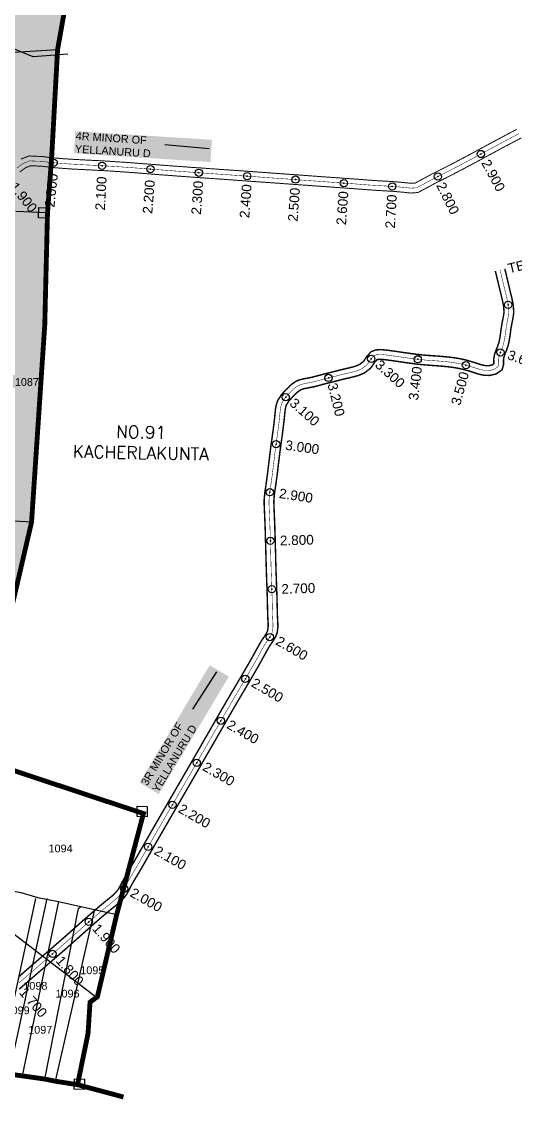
# Model space of a CAD drawing. Header units: inches. Extents: x 182366 to 215308, y 1619047 to 1632624.
# Drawn here: x 189335 to 190353, y 1623923 to 1626145 of the extents above; entities that cross this region are included whole.
import ezdxf
from ezdxf.enums import TextEntityAlignment as Align

# ---------------------------------------------------------------- set-up
doc = ezdxf.new("R2010")
doc.units = ezdxf.units.IN
doc.header["$MEASUREMENT"] = 0
doc.header["$PDMODE"] = 32
doc.header["$PDSIZE"] = 15
doc.linetypes.add('HIDDEN2', pattern=[0.1875, 0.125, -0.0625])
for name, color, linetype in [('CANAL1', 7, 'Continuous'), ('CSMark', 72, 'Continuous'), ('PAPER SIZE', 5, 'Continuous'), ('PLOT NO', 7, 'Continuous'), ('PLOTS', 7, 'Continuous'), ('PLOTS NO', 7, 'Continuous'), ('ROAD', 1, 'Continuous'), ('STRUCTURE', 5, 'Continuous'), ('VILLAGE BOUNDARY', 5, 'Continuous'), ('VILLAGE BOUNDRY STONES', 1, 'Continuous'), ('WUA2', 3, 'Continuous')]:
    doc.layers.add(name, color=color, linetype=linetype)
doc.styles.add('FONT1', font='Arial')
doc.styles.add('section', font='romant.shx', dxfattribs={"height": 2})
doc.styles.get("Standard").update_dxf_attribs({"font": 'arial.ttf'})
doc.dimstyles.get("Standard").update_dxf_attribs({"dimtxt": 0.18, "dimasz": 0.18, "dimexe": 0.18, "dimexo": 0.0625, "dimgap": 0.09, "dimtad": 0, "dimtih": 1, "dimtoh": 1, "dimdec": 4, "dimzin": 0, "dimdsep": 46, "dimtxsty": 'Standard', "dimcen": 0.09, "dimadec": 0, "dimazin": 0, "dimtfac": 1, "dimtdec": 4, "dimtofl": 0, "dimtmove": 0, "dimatfit": 3, "dimfxl": 1, "dimtolj": 1, "dimtzin": 0, "dimarcsym": 0})

msp = doc.modelspace()

# ---------------------------------------------------------------- hatches: boundary and pattern name
at = {"layer": 'PLOTS NO', "true_color": 0x136734}
h = msp.add_hatch(color=116, dxfattribs=at)
h.dxf.hatch_style = 1
h.paths.add_polyline_path([(189287.5, 1624821.8), (189182.2, 1624825.1), (189067.2, 1624829.3), (189028.7, 1624837.2), (188991.6, 1624833.8), (188935, 1624838.6), (188921.1, 1624839.8), (188882.4, 1624843), (188849.3, 1624848.3), (188828.9, 1624849.7), (188826.9, 1624838.5), (188817.3, 1624837.7), (188815.2, 1624837.6), (188808.7, 1624860), (188775.3, 1624872.2), (188722.1, 1624891.4), (188726.6, 1624924.5), (188709, 1624929.7), (188706.6, 1624911.7), (188692.6, 1624914.2), (188680.2, 1624916.4), (188681.4, 1624942.2), (188673.3, 1624947.8), (188677.2, 1624995.2), (188601.3, 1625011.7), (188276.1, 1625082.4), (188274.7, 1625072.9), (188239.1, 1625080.1), (188212.8, 1625086.4), (188184.6, 1625095.1), (188156.1, 1625103.9), (188128.6, 1625110), (188131.8, 1625122.4), (188108.5, 1625126.2), (188082.3, 1625135.3), (188069.8, 1625139.7), (188054.7, 1625142.6), (188042.2, 1625145.1), (188037.9, 1625146.4), (188014, 1625153), (187995.6, 1625187.6), (188074.8, 1625585.6), (188075.7, 1625589.9), (188098.3, 1625585), (188105.5, 1625583.4), (188123.5, 1625579.5), (188137.2, 1625576.6), (188148.1, 1625574.2), (188166.8, 1625570.2), (188169.6, 1625569.3), (188170.2, 1625570.6), (188170.8, 1625572.2), (188171.3, 1625573.2), (188177, 1625585.5), (188178.5, 1625588.7), (188179.8, 1625591.5), (188180.8, 1625593.3), (188182.3, 1625596.3), (188184.1, 1625599.4), (188185.6, 1625602), (188187, 1625604.6), (188188, 1625606.6), (188189, 1625608.1), (188190.5, 1625610.5), (188191.8, 1625612.3), (188193.2, 1625614.3), (188195.1, 1625617.1), (188196.8, 1625619.6), (188198.2, 1625621.7), (188199.4, 1625623.5), (188200.9, 1625625.5), (188202.3, 1625627.4), (188203.9, 1625629.4), (188205.8, 1625632), (188207.4, 1625634.1), (188209.7, 1625637.3), (188210.9, 1625638.9), (188213.3, 1625642.2), (188214.5, 1625643.8), (188215.1, 1625644.6), (188216.2, 1625646), (188221.2, 1625652.3), (188232.8, 1625675.8), (188237.3, 1625683.5), (188247, 1625699.2), (188259.4, 1625712), (188267.2, 1625716.8), (188275.8, 1625720.7), (188293.1, 1625725.9), (188299.3, 1625732.3), (188303.5, 1625740.9), (188309.8, 1625758.1), (188314.6, 1625775.9), (188316.6, 1625800.1), (188317.4, 1625811.6), (188321.3, 1625828.5), (188336.5, 1625860.7), (188340.8, 1625879.3), (188342.6, 1625897.2), (188351.4, 1625932.1), (188353.3, 1625967.5), (188355.3, 1625976.1), (188358.9, 1625984.8), (188367.4, 1626000), (188375.7, 1626016.7), (188380.7, 1626030.8), (188383.7, 1626038.6), (188388.9, 1626049.8), (188397.5, 1626063.5), (188408.8, 1626078), (188416.2, 1626087.6), (188429.4, 1626104.8), (188441.2, 1626120.3), (188480.6, 1626158), (188492.7, 1626175.9), (188496.7, 1626185.3), (188500.9, 1626188.7), (188505.4, 1626190.1), (188511.6, 1626191), (188517.2, 1626194.7), (188520, 1626199.6), (188523.4, 1626204.7), (188530, 1626220), (188544.5, 1626240.5), (188563.7, 1626261), (188580.7, 1626282.9), (188590, 1626300.5), (188592.7, 1626320.9), (188598.3, 1626336.1), (188619.2, 1626334), (188667.3, 1626331.2), (188749.4, 1626315.9), (189087.2, 1626277.8), (189435.8, 1626238.7), (189409, 1626087.8), (189397, 1625869.5), (189388.2, 1625750.8), (189382.6, 1625520.8), (189355.3, 1625113.3)])

# ---------------------------------------------------------------- linework, layer by layer
at = {"layer": 'CANAL1', "color": 1, "linetype": 'HIDDEN2', "ltscale": 2, "const_width": 1}
msp.add_lwpolyline([(189324.5, 1625843), (189338.1, 1625853.1), (189351.7, 1625858.3), (189376.4, 1625857.3), (189386.8, 1625856), (189403.7, 1625854.2), (189420.5, 1625852.8), (189437.1, 1625851.6), (189453.7, 1625850.7), (189470.3, 1625849.8), (189486.8, 1625849), (189501.1, 1625848.3), (189519.9, 1625847.2), (189536.5, 1625846.1), (189553.2, 1625844.9), (189569.9, 1625843.6), (189586.6, 1625842.4), (189603.4, 1625841), (189625.8, 1625839.3), (189636.8, 1625838.5), (189653.5, 1625837.2), (189670.2, 1625836), (189686.9, 1625834.8), (189703.5, 1625833.6), (189720.2, 1625832.4), (189736.9, 1625831.2), (189753.5, 1625830.1), (189775.4, 1625828.5), (189786.9, 1625827.7), (189803.6, 1625826.5), (189820.2, 1625825.3), (189836.9, 1625824.1), (189853.6, 1625822.9), (189870.3, 1625821.7), (189887, 1625820.5), (189903.7, 1625819.3), (189925, 1625817.7), (189937, 1625816.9), (189953.7, 1625815.7), (189974.9, 1625814.1), (189987.1, 1625813.3), (189999.8, 1625812.3), (190024.8, 1625810.6), (190037.1, 1625809.6), (190053.8, 1625808.3), (190074.6, 1625807), (190087, 1625806.3), (190103.6, 1625805.3), (190124.5, 1625803.4), (190137.4, 1625802), (190149.2, 1625802.8), (190171.3, 1625814.5), (190182.9, 1625820.9), (190193.4, 1625826.1), (190212.7, 1625835.8), (190227.5, 1625843.4), (190242.3, 1625851.2), (190257, 1625859.1), (190271.8, 1625867), (190286.6, 1625875), (190304, 1625884.4), (190316.1, 1625890.9), (190330.8, 1625898.8), (190345.6, 1625906.7), (190360.4, 1625914.5)], dxfattribs=at)
at = {"layer": 'CANAL1', "color": 6, "linetype": 'ByBlock', "ltscale": 2}
for points, const_width in [([(189333.3, 1625861.9), (189350.1, 1625868.4), (189377.3, 1625867.2), (189387.9, 1625865.9), (189404.7, 1625864.1), (189421.3, 1625862.7), (189437.8, 1625861.6), (189454.3, 1625860.7), (189470.8, 1625859.8), (189487.3, 1625859), (189501.7, 1625858.3), (189520.5, 1625857.1), (189537.2, 1625856), (189553.9, 1625854.9), (189570.7, 1625853.6), (189587.4, 1625852.3), (189604.1, 1625851), (189626.6, 1625849.3), (189637.5, 1625848.4), (189654.2, 1625847.2), (189670.9, 1625846), (189687.6, 1625844.7), (189704.3, 1625843.6), (189720.9, 1625842.4), (189737.6, 1625841.2), (189754.2, 1625840), (189776.1, 1625838.5), (189787.6, 1625837.7), (189804.3, 1625836.5), (189821, 1625835.3), (189837.6, 1625834.1), (189854.3, 1625832.9), (189871, 1625831.7), (189887.7, 1625830.5), (189904.4, 1625829.3), (189925.7, 1625827.7), (189937.7, 1625826.8), (189954.4, 1625825.6), (189975.6, 1625824.1), (189987.8, 1625823.2), (190000.5, 1625822.3), (190025.5, 1625820.5), (190037.9, 1625819.6), (190054.5, 1625818.3), (190075.2, 1625816.9), (190087.6, 1625816.3), (190104.4, 1625815.3), (190125.5, 1625813.3), (190137.6, 1625812), (190146.4, 1625812.6), (190166.5, 1625823.3), (190178.2, 1625829.8), (190188.9, 1625835.1), (190208.1, 1625844.7), (190222.9, 1625852.3), (190237.6, 1625860.1), (190252.3, 1625867.9), (190267.1, 1625875.8), (190281.8, 1625883.8), (190299.2, 1625893.2), (190311.4, 1625899.7), (190326.1, 1625907.6), (190340.9, 1625915.5), (190355.7, 1625923.3)], 2), ([(189330.8, 1625835.2), (189343, 1625844.2), (189353.4, 1625848.2), (189375.6, 1625847.3), (189385.7, 1625846), (189402.8, 1625844.2), (189419.7, 1625842.8), (189436.5, 1625841.6), (189453.2, 1625840.7), (189469.8, 1625839.9), (189486.3, 1625839), (189500.6, 1625838.3), (189519.3, 1625837.2), (189535.9, 1625836.1), (189552.5, 1625834.9), (189569.2, 1625833.7), (189585.9, 1625832.4), (189602.6, 1625831.1), (189625, 1625829.3), (189636, 1625828.5), (189652.8, 1625827.2), (189669.5, 1625826), (189686.1, 1625824.8), (189702.8, 1625823.6), (189719.5, 1625822.4), (189736.2, 1625821.3), (189752.8, 1625820.1), (189774.7, 1625818.5), (189786.2, 1625817.7), (189802.9, 1625816.5), (189819.5, 1625815.3), (189836.2, 1625814.1), (189852.9, 1625812.9), (189869.6, 1625811.7), (189886.2, 1625810.5), (189902.9, 1625809.3), (189924.3, 1625807.8), (189936.3, 1625806.9), (189953, 1625805.7), (189974.2, 1625804.2), (189986.3, 1625803.3), (189999.1, 1625802.4), (190024, 1625800.6), (190036.4, 1625799.6), (190053.1, 1625798.4), (190074, 1625797), (190086.5, 1625796.3), (190102.9, 1625795.3), (190123.5, 1625793.4), (190137.3, 1625791.9), (190152, 1625793), (190176.1, 1625805.7), (190187.5, 1625812.1), (190197.9, 1625817.2), (190217.2, 1625826.9), (190232.1, 1625834.6), (190247, 1625842.4), (190261.8, 1625850.3), (190276.6, 1625858.2), (190291.3, 1625866.2), (190308.7, 1625875.6), (190320.8, 1625882.1), (190335.5, 1625890), (190350.3, 1625897.8), (190365.1, 1625905.6)], 2), ([(189329.6, 1624150.2), (189336.2, 1624155.9), (189342.7, 1624161.5), (189349.2, 1624167.2), (189355.7, 1624172.9), (189362.2, 1624178.5), (189368.7, 1624184.2), (189376.4, 1624190.8), (189381.8, 1624195.4), (189388.3, 1624201.1), (189394.9, 1624206.7), (189401.4, 1624212.4), (189407.9, 1624218), (189414.5, 1624223.7), (189421, 1624229.4), (189427.5, 1624235), (189433.1, 1624240), (189440.4, 1624246.5), (189446.9, 1624252.2), (189453.3, 1624257.9), (189459.7, 1624263.6), (189466.1, 1624269.3), (189472.6, 1624275), (189479, 1624280.7), (189485.4, 1624286.4), (189491.9, 1624292), (189498.4, 1624297.6), (189504.9, 1624303.2), (189511.5, 1624308.7), (189518.1, 1624314.2), (189527.2, 1624321.6), (189531.7, 1624325.2), (189538.8, 1624331.3), (189547, 1624340), (189551.4, 1624346.3), (189556, 1624354.4), (189560.5, 1624363.3), (189564, 1624369.6), (189568.2, 1624376.9), (189572.8, 1624384.5), (189577.1, 1624391.7), (189581.5, 1624399.1), (189585.8, 1624406.6), (189590.1, 1624414.1), (189594.5, 1624421.6), (189598.7, 1624429.1), (189603, 1624436.6), (189607.3, 1624444.1), (189610.4, 1624449.6), (189615.9, 1624459.1), (189620.2, 1624466.6), (189624.5, 1624474.1), (189628.8, 1624481.5), (189633.1, 1624489), (189637.4, 1624496.4), (189641.7, 1624503.9), (189646.1, 1624511.4), (189650.4, 1624518.8), (189654.7, 1624526.3), (189660.4, 1624536.1), (189663.4, 1624541.2), (189667.7, 1624548.7), (189672, 1624556.1), (189676.4, 1624563.6), (189680.7, 1624571.1), (189685, 1624578.5), (189689.3, 1624586), (189693.7, 1624593.5), (189698, 1624601), (189702.3, 1624608.4), (189706.6, 1624615.9), (189710.9, 1624623.4), (189715.2, 1624630.9), (189719.5, 1624638.4), (189723, 1624644.4), (189728.1, 1624653.3), (189732.4, 1624660.8), (189736.7, 1624668.3), (189741, 1624675.7), (189745.3, 1624683.2), (189749.6, 1624690.7), (189753.9, 1624698.2), (189758.2, 1624705.6), (189762.5, 1624713.1), (189766.8, 1624720.5), (189771.1, 1624728), (189775.5, 1624735.5), (189779.8, 1624742.9), (189785.5, 1624752.5), (189788.6, 1624757.8), (189793, 1624765.2), (189797.4, 1624772.7), (189801.8, 1624780.1), (189806.2, 1624787.6), (189810.6, 1624795), (189814.9, 1624802.5), (189819.3, 1624810), (189823.6, 1624817.6), (189827.8, 1624825.1), (189832, 1624832.7), (189835.7, 1624839.4), (189840.2, 1624847.7), (189844.3, 1624854.9), (189847.8, 1624860.3), (189853.9, 1624869.3), (189858.9, 1624877.8), (189861.7, 1624885), (189863.3, 1624898.2), (189862.9, 1624907.9), (189862.6, 1624912.6), (189862.1, 1624925.1), (189861.8, 1624937.3), (189861.7, 1624942.2), (189861.5, 1624950.8), (189861.3, 1624959.4), (189861, 1624968.1), (189860.7, 1624976.7), (189860.4, 1624985.4), (189860.1, 1624994), (189859.8, 1625002.7), (189859.4, 1625012.3), (189859.2, 1625019.9), (189858.9, 1625028.5), (189858.7, 1625037.1), (189858.5, 1625045.8), (189858.3, 1625054.4), (189858, 1625063), (189857.8, 1625071.6), (189857.6, 1625080.2), (189857.3, 1625088.9), (189857, 1625097.5), (189856.8, 1625106.2), (189856.4, 1625114.8), (189856.1, 1625123.5), (189855.7, 1625132.1), (189855.5, 1625137.4), (189855, 1625149.2), (189854.9, 1625157.4), (189855.1, 1625161.2), (189856.4, 1625173.5), (189858.1, 1625185.2), (189858.9, 1625190.4), (189860.1, 1625199.1), (189861.3, 1625207.7), (189862.4, 1625216.4), (189863.4, 1625225), (189864.4, 1625233.5), (189865.4, 1625242.1), (189866.5, 1625250.6), (189867.6, 1625259.8), (189868.7, 1625267.5), (189869.8, 1625275.9), (189871, 1625284.4), (189872.2, 1625292.9), (189873.3, 1625301.4), (189874.4, 1625310.1), (189875.5, 1625318.8), (189876.5, 1625327.6), (189877.1, 1625334.5), (189878.2, 1625344.7), (189879.7, 1625351.9), (189880.9, 1625355.2), (189886.1, 1625363.4), (189891.3, 1625369.2), (189894.4, 1625372.5), (189902.8, 1625380.9), (189910.1, 1625386.1), (189913.8, 1625387.6), (189921.2, 1625389.4), (189931.5, 1625391.3), (189938.7, 1625392.8), (189947.3, 1625395), (189956.3, 1625397.5), (189963.8, 1625399.4), (189972.1, 1625401.5), (189980.5, 1625403.6), (189988.9, 1625405.7), (189997.2, 1625407.9), (190004.5, 1625409.6), (190013.9, 1625411.7), (190022.6, 1625413.9), (190029.8, 1625416), (190041.3, 1625420.8), (190053.7, 1625430.2), (190057.5, 1625435.2), (190062.2, 1625442.4), (190067.1, 1625447.9), (190069, 1625448.7), (190075.2, 1625449.2), (190084.9, 1625448.2), (190092.6, 1625447.2), (190101.5, 1625446), (190110.2, 1625444.7), (190118.8, 1625443.5), (190127.2, 1625442.2), (190135.6, 1625441.1), (190143.9, 1625440), (190152.3, 1625439), (190159.4, 1625438.2), (190169.2, 1625437.4), (190177.7, 1625436.7), (190186.2, 1625436.1), (190194.7, 1625435.5), (190203.1, 1625434.8), (190211.5, 1625434), (190219.9, 1625433), (190228.2, 1625431.8), (190236.5, 1625430.3), (190244.7, 1625428.5), (190256.6, 1625425.3), (190261.3, 1625423.7), (190270, 1625420.8), (190279.2, 1625418.1), (190289, 1625416.1), (190299.6, 1625415.8), (190313.1, 1625418.9), (190325.4, 1625427.5), (190328.4, 1625437.4), (190328.4, 1625448.4), (190329.3, 1625454.2), (190331.8, 1625461.2), (190335.3, 1625469.6), (190338.1, 1625478.3), (190340.1, 1625487.4), (190341.6, 1625496.3), (190342.8, 1625505), (190343.9, 1625513.5), (190345.1, 1625520.2), (190347.2, 1625530.2), (190348.8, 1625539.3), (190349.4, 1625546.6), (190348.7, 1625558.9), (190347.1, 1625568.2), (190346, 1625573.4), (190343.1, 1625585.5), (190340.1, 1625597.8), (190339.1, 1625602.2), (190337.1, 1625610.6), (190335.1, 1625619), (190333.1, 1625627.4), (190331.1, 1625635.8)], 3), ([(189329.6, 1624176.6), (189336.1, 1624182.3), (189342.6, 1624188), (189349.1, 1624193.6), (189355.6, 1624199.3), (189363.3, 1624205.9), (189368.7, 1624210.6), (189375.3, 1624216.2), (189381.8, 1624221.9), (189388.3, 1624227.5), (189394.8, 1624233.1), (189401.3, 1624238.8), (189407.8, 1624244.4), (189414.3, 1624250.1), (189419.9, 1624255), (189427.2, 1624261.4), (189433.6, 1624267.1), (189440, 1624272.8), (189446.4, 1624278.5), (189452.9, 1624284.3), (189459.3, 1624290), (189465.8, 1624295.7), (189472.3, 1624301.4), (189478.8, 1624307.1), (189485.4, 1624312.8), (189492, 1624318.4), (189498.7, 1624324.1), (189505.4, 1624329.7), (189514.6, 1624337.2), (189518.9, 1624340.6), (189525, 1624345.8), (189531.4, 1624352.6), (189534.4, 1624357), (189538.4, 1624363.9), (189542.9, 1624372.7), (189546.6, 1624379.4), (189551, 1624387.1), (189555.6, 1624394.7), (189559.8, 1624401.8), (189564.2, 1624409.2), (189568.5, 1624416.7), (189572.8, 1624424.1), (189577.1, 1624431.6), (189581.4, 1624439.1), (189585.7, 1624446.6), (189589.9, 1624454.1), (189593.1, 1624459.5), (189598.5, 1624469.1), (189602.8, 1624476.6), (189607.1, 1624484), (189611.4, 1624491.5), (189615.8, 1624499), (189620.1, 1624506.5), (189624.4, 1624513.9), (189628.8, 1624521.4), (189633.1, 1624528.9), (189637.4, 1624536.3), (189643.1, 1624546.1), (189646.1, 1624551.2), (189650.4, 1624558.7), (189654.7, 1624566.2), (189659.1, 1624573.6), (189663.4, 1624581.1), (189667.7, 1624588.6), (189672, 1624596), (189676.3, 1624603.5), (189680.7, 1624611), (189685, 1624618.4), (189689.3, 1624625.9), (189693.6, 1624633.4), (189697.9, 1624640.9), (189702.2, 1624648.3), (189705.6, 1624654.3), (189710.8, 1624663.3), (189715.1, 1624670.7), (189719.4, 1624678.2), (189723.7, 1624685.7), (189728, 1624693.2), (189732.2, 1624700.7), (189736.6, 1624708.1), (189740.9, 1624715.6), (189745.2, 1624723.1), (189749.5, 1624730.6), (189753.9, 1624738.1), (189758.2, 1624745.5), (189762.6, 1624753), (189768.2, 1624762.7), (189771.4, 1624767.9), (189775.8, 1624775.4), (189780.2, 1624782.8), (189784.6, 1624790.3), (189788.9, 1624797.7), (189793.3, 1624805.1), (189797.6, 1624812.6), (189801.9, 1624820), (189806.2, 1624827.4), (189810.4, 1624834.9), (189814.5, 1624842.3), (189818.1, 1624849), (189822.8, 1624857.5), (189827.2, 1624865.2), (189831.1, 1624871.3), (189837, 1624880), (189840.8, 1624886.5), (189842.1, 1624889.9), (189843.3, 1624899), (189843, 1624906.8), (189842.6, 1624911.5), (189842.1, 1624924.5), (189841.8, 1624936.9), (189841.7, 1624941.7), (189841.5, 1624950.3), (189841.3, 1624958.8), (189841, 1624967.4), (189840.7, 1624976), (189840.4, 1624984.7), (189840.1, 1624993.3), (189839.8, 1625002), (189839.5, 1625011.7), (189839.2, 1625019.3), (189839, 1625027.9), (189838.7, 1625036.6), (189838.5, 1625045.2), (189838.3, 1625053.8), (189838, 1625062.5), (189837.8, 1625071.1), (189837.6, 1625079.7), (189837.3, 1625088.3), (189837.1, 1625096.9), (189836.8, 1625105.5), (189836.5, 1625114.1), (189836.1, 1625122.6), (189835.7, 1625131.2), (189835.5, 1625136.5), (189835, 1625148.7), (189834.9, 1625157.8), (189835.1, 1625162.6), (189836.5, 1625176), (189838.4, 1625188.2), (189839.1, 1625193.3), (189840.3, 1625201.8), (189841.4, 1625210.3), (189842.5, 1625218.8), (189843.5, 1625227.3), (189844.6, 1625235.9), (189845.6, 1625244.5), (189846.6, 1625253), (189847.8, 1625262.4), (189848.8, 1625270.2), (189850, 1625278.7), (189851.2, 1625287.1), (189852.3, 1625295.6), (189853.5, 1625304.1), (189854.6, 1625312.6), (189855.6, 1625321.1), (189856.6, 1625329.7), (189857.2, 1625336.5), (189858.4, 1625347.7), (189860.4, 1625357.3), (189862.8, 1625364.1), (189870.1, 1625375.5), (189876.5, 1625382.7), (189880, 1625386.4), (189889.8, 1625396.3), (189900.4, 1625403.8), (189907.7, 1625406.7), (189917.1, 1625409), (189927.6, 1625410.9), (189934, 1625412.3), (189942.1, 1625414.4), (189951.2, 1625416.8), (189958.9, 1625418.8), (189967.3, 1625420.9), (189975.6, 1625423), (189984, 1625425.1), (189992.4, 1625427.3), (190000, 1625429.1), (190009.3, 1625431.2), (190017.3, 1625433.2), (190023.1, 1625434.9), (190031.3, 1625438.3), (190039.4, 1625444.5), (190041.2, 1625446.7), (190046.3, 1625454.6), (190055.3, 1625464.7), (190064.3, 1625468.3), (190075.4, 1625469.2), (190087.1, 1625468.1), (190095.3, 1625467), (190104.3, 1625465.8), (190113.1, 1625464.5), (190121.7, 1625463.2), (190130, 1625462), (190138.3, 1625460.9), (190146.4, 1625459.8), (190154.5, 1625458.8), (190161.3, 1625458.1), (190170.8, 1625457.3), (190179.2, 1625456.7), (190187.6, 1625456.1), (190196.2, 1625455.5), (190204.9, 1625454.7), (190213.6, 1625453.9), (190222.5, 1625452.9), (190231.4, 1625451.6), (190240.4, 1625450), (190249.5, 1625448), (190262.3, 1625444.4), (190267.5, 1625442.7), (190276, 1625439.9), (190284, 1625437.5), (190291.3, 1625436.1), (190297.7, 1625435.9), (190304.9, 1625437.5), (190308.3, 1625439.9), (190308.4, 1625440.3), (190308.3, 1625450), (190309.9, 1625459.2), (190313.2, 1625468.4), (190316.5, 1625476.5), (190318.8, 1625483.5), (190320.5, 1625491.2), (190321.8, 1625499.2), (190322.9, 1625507.7), (190324.2, 1625516.5), (190325.4, 1625524), (190327.5, 1625534), (190328.9, 1625541.9), (190329.4, 1625546.9), (190328.8, 1625556.6), (190327.5, 1625564.3), (190326.5, 1625569), (190323.7, 1625580.9), (190320.7, 1625593.1), (190319.6, 1625597.6), (190317.6, 1625606), (190315.6, 1625614.4), (190313.6, 1625622.8), (190311.6, 1625631.2)], 3)]:
    msp.add_lwpolyline(points, dxfattribs=dict(at, const_width=const_width))
at = {"layer": 'CANAL1', "color": 1, "linetype": 'HIDDEN2', "ltscale": 30, "const_width": 1}
msp.add_lwpolyline([(189329.6, 1624163.4), (189336.1, 1624169.1), (189342.6, 1624174.8), (189349.1, 1624180.4), (189355.7, 1624186.1), (189362.2, 1624191.7), (189369.9, 1624198.4), (189375.2, 1624203), (189381.8, 1624208.6), (189388.3, 1624214.3), (189394.9, 1624219.9), (189401.4, 1624225.6), (189407.9, 1624231.2), (189414.4, 1624236.9), (189420.9, 1624242.6), (189426.5, 1624247.5), (189433.8, 1624253.9), (189440.2, 1624259.6), (189446.7, 1624265.4), (189453.1, 1624271.1), (189459.5, 1624276.8), (189465.9, 1624282.5), (189472.4, 1624288.2), (189478.9, 1624293.9), (189485.4, 1624299.5), (189491.9, 1624305.2), (189498.5, 1624310.8), (189505.1, 1624316.4), (189511.8, 1624321.9), (189520.9, 1624329.4), (189525.3, 1624332.9), (189531.9, 1624338.6), (189539.2, 1624346.3), (189542.9, 1624351.7), (189547.2, 1624359.2), (189551.7, 1624368), (189555.3, 1624374.5), (189559.6, 1624382), (189564.2, 1624389.6), (189568.5, 1624396.8), (189572.8, 1624404.2), (189577.2, 1624411.6), (189581.5, 1624419.1), (189585.8, 1624426.6), (189590.1, 1624434.1), (189594.3, 1624441.6), (189598.6, 1624449.1), (189601.7, 1624454.5), (189607.2, 1624464.1), (189611.5, 1624471.6), (189615.8, 1624479), (189620.1, 1624486.5), (189624.4, 1624494), (189628.8, 1624501.5), (189633.1, 1624508.9), (189637.4, 1624516.4), (189641.7, 1624523.8), (189646.1, 1624531.3), (189651.8, 1624541.1), (189654.7, 1624546.2), (189659.1, 1624553.7), (189663.4, 1624561.2), (189667.7, 1624568.6), (189672, 1624576.1), (189676.4, 1624583.6), (189680.7, 1624591), (189685, 1624598.5), (189689.3, 1624606), (189693.6, 1624613.4), (189697.9, 1624620.9), (189702.3, 1624628.4), (189706.6, 1624635.9), (189710.9, 1624643.3), (189714.3, 1624649.4), (189719.5, 1624658.3), (189723.7, 1624665.8), (189728, 1624673.2), (189732.3, 1624680.7), (189736.6, 1624688.2), (189740.9, 1624695.7), (189745.2, 1624703.2), (189749.5, 1624710.6), (189753.8, 1624718.1), (189758.2, 1624725.6), (189762.5, 1624733), (189766.9, 1624740.5), (189771.2, 1624747.9), (189776.9, 1624757.6), (189780, 1624762.9), (189784.4, 1624770.3), (189788.8, 1624777.7), (189793.2, 1624785.2), (189797.6, 1624792.6), (189801.9, 1624800.1), (189806.3, 1624807.6), (189810.6, 1624815), (189814.9, 1624822.5), (189819.1, 1624830), (189823.3, 1624837.5), (189826.9, 1624844.2), (189831.5, 1624852.6), (189835.8, 1624860.1), (189839.4, 1624865.8), (189845.5, 1624874.7), (189849.9, 1624882.1), (189851.9, 1624887.5), (189853.3, 1624898.6), (189852.9, 1624907.4), (189852.6, 1624912.1), (189852.1, 1624924.8), (189851.8, 1624937.1), (189851.7, 1624941.9), (189851.5, 1624950.5), (189851.3, 1624959.1), (189851, 1624967.8), (189850.7, 1624976.4), (189850.4, 1624985), (189850.1, 1624993.7), (189849.8, 1625002.3), (189849.4, 1625012), (189849.2, 1625019.6), (189849, 1625028.2), (189848.7, 1625036.9), (189848.5, 1625045.5), (189848.3, 1625054.1), (189848, 1625062.7), (189847.8, 1625071.3), (189847.6, 1625080), (189847.3, 1625088.6), (189847.1, 1625097.2), (189846.8, 1625105.8), (189846.5, 1625114.4), (189846.1, 1625123.1), (189845.7, 1625131.7), (189845.5, 1625137), (189845, 1625149), (189844.9, 1625157.6), (189845.1, 1625161.9), (189846.4, 1625174.7), (189848.2, 1625186.7), (189849, 1625191.9), (189850.2, 1625200.4), (189851.4, 1625209), (189852.4, 1625217.6), (189853.5, 1625226.2), (189854.5, 1625234.7), (189855.5, 1625243.3), (189856.5, 1625251.8), (189857.7, 1625261.1), (189858.7, 1625268.8), (189859.9, 1625277.3), (189861.1, 1625285.8), (189862.3, 1625294.2), (189863.4, 1625302.8), (189864.5, 1625311.3), (189865.6, 1625319.9), (189866.5, 1625328.6), (189867.2, 1625335.5), (189868.3, 1625346.2), (189870, 1625354.6), (189871.9, 1625359.7), (189878.1, 1625369.4), (189883.9, 1625376), (189887.2, 1625379.4), (189896.3, 1625388.6), (189905.3, 1625395), (189910.8, 1625397.2), (189919.2, 1625399.2), (189929.5, 1625401.1), (189936.4, 1625402.5), (189944.7, 1625404.7), (189953.8, 1625407.2), (189961.3, 1625409.1), (189969.7, 1625411.2), (189978, 1625413.3), (189986.4, 1625415.4), (189994.8, 1625417.6), (190002.3, 1625419.4), (190011.6, 1625421.5), (190019.9, 1625423.5), (190026.5, 1625425.5), (190036.3, 1625429.5), (190046.5, 1625437.3), (190049.3, 1625441), (190054.2, 1625448.5), (190061.2, 1625456.3), (190066.6, 1625458.5), (190075.3, 1625459.2), (190086, 1625458.2), (190093.9, 1625457.1), (190102.9, 1625455.9), (190111.7, 1625454.6), (190120.2, 1625453.4), (190128.6, 1625452.1), (190136.9, 1625451), (190145.2, 1625449.9), (190153.4, 1625448.9), (190160.3, 1625448.2), (190170, 1625447.3), (190178.4, 1625446.7), (190186.9, 1625446.1), (190195.4, 1625445.5), (190204, 1625444.8), (190212.6, 1625444), (190221.2, 1625442.9), (190229.8, 1625441.7), (190238.5, 1625440.2), (190247.1, 1625438.3), (190259.5, 1625434.9), (190264.4, 1625433.2), (190273, 1625430.3), (190281.6, 1625427.8), (190290.2, 1625426.1), (190298.7, 1625425.8), (190309, 1625428.2), (190316.8, 1625433.7), (190318.4, 1625438.9), (190318.4, 1625449.2), (190319.6, 1625456.7), (190322.5, 1625464.8), (190325.9, 1625473), (190328.4, 1625480.9), (190330.3, 1625489.3), (190331.7, 1625497.8), (190332.9, 1625506.4), (190334.1, 1625515), (190335.3, 1625522.1), (190337.3, 1625532.1), (190338.9, 1625540.6), (190339.4, 1625546.8), (190338.8, 1625557.7), (190337.3, 1625566.3), (190336.2, 1625571.2), (190333.4, 1625583.2), (190330.4, 1625595.5), (190329.3, 1625599.9), (190327.3, 1625608.3), (190325.3, 1625616.7), (190323.4, 1625625.1), (190321.4, 1625633.5)], dxfattribs=at)
at = {"layer": 'CSMark'}
for p in [(190281.8, 1625872.4), (189400.9, 1625854.5), (189500.7, 1625848.3), (189600.4, 1625841.3), (189700.1, 1625833.8), (189799.9, 1625826.8), (189899.6, 1625819.6), (189999.4, 1625812.4), (190193.2, 1625826), (190099.1, 1625805.6), (190338.1, 1625561.3), (190322, 1625463.4), (190055.7, 1625450.1), (190151.8, 1625449.1), (190250.9, 1625437.2), (189967.6, 1625410.7), (189879.3, 1625370.8), (189859.5, 1625274.1), (189846.5, 1625174.9), (189847.7, 1625075), (189850.7, 1624975.1), (189846.6, 1624876.5), (189796.1, 1624790.2), (189745.6, 1624703.9), (189695.8, 1624617.2), (189645.7, 1624530.7), (189595.7, 1624444), (189546.1, 1624357.3), (189473.5, 1624289.2), (189398.5, 1624223.1)]:
    msp.add_point(p, dxfattribs=at)
at = {"layer": 'PLOTS'}
for points in [[(188878.4, 1626105.6), (189086.5, 1626083.6), (189201.2, 1626075.6), (189228.3, 1626076.9), (189409, 1626087.8)], [(189388.2, 1625750.8), (189322.7, 1625753.7)], [(189355.3, 1625113.3), (189282.2, 1625117.5), (189256.2, 1625127.9), (189216, 1625123), (189199.8, 1624963.4), (189182.2, 1624825.1)], [(189241.4, 1624365.9), (189261.2, 1624363.9), (189282.9, 1624358.5), (189307.9, 1624354.4), (189333.4, 1624350.1), (189368.1, 1624339.3), (189411.1, 1624331.2), (189457, 1624320.9), (189485.4, 1624314.5), (189530.9, 1624304.4)], [(189286.7, 1623978.6), (189364.4, 1624337.6)], [(189386.9, 1624337.1), (189308.5, 1623975.5)], [(189411.1, 1624331.2), (189336, 1623971.7)], [(189382.8, 1623965.1), (189452.1, 1624316.6)], [(189485.4, 1624314.5), (189403.7, 1623960.8)], [(189452.1, 1624316.6), (189457, 1624320.9)]]:
    msp.add_lwpolyline(points, dxfattribs=at)
at = {"layer": 'ROAD'}
for points in [[(189490.1, 1624132.4), (189306.9, 1624272.5), (189224.9, 1624368), (189067.8, 1624448.6), (189030.4, 1624450.3), (188945.7, 1624484.8), (188785.5, 1624582.4), (188761.6, 1624632), (188663.4, 1624704.7), (188644.9, 1624738.9), (188636.7, 1624806.3), (188646.1, 1624951.6), (188666.6, 1625194.7), (188666.8, 1625468), (188688.4, 1625536.4), (188707.9, 1625576.5), (188744.6, 1625764.5), (188806.4, 1625933.8), (188860.2, 1626028.4), (188863, 1626086.7), (188872.8, 1626126.8), (188885.4, 1626137.3), (188902.8, 1626152.2), (188946, 1626325.6)], [(189430.1, 1626078.4), (189358.6, 1626072.5), (189320.1, 1626088.5), (189265.8, 1626093.4), (189151.5, 1626090.7), (189081.3, 1626100.1), (188962.6, 1626105.6), (188860.8, 1626116.2), (188760.2, 1626121.7), (188677.7, 1626123.3), (188585.4, 1626129.6), (188479.9, 1626137.7), (188372.2, 1626157.7)]]:
    msp.add_lwpolyline(points, dxfattribs=at)
at = {"layer": 'VILLAGE BOUNDARY', "linetype": 'HIDDEN2', "ltscale": 140}
for points in [[(189435.8, 1626238.7, 10, 10, 0), (189409, 1626087.8, 10, 10, 0), (189397, 1625869.5, 10, 10, 0), (189388.2, 1625750.8, 10, 10, 0), (189384.2, 1625588.9, 10, 10, 0), (189382.6, 1625520.8, 10, 10, 0), (189355.3, 1625113.3, 10, 10, 0), (189287.5, 1624821.8, 10, 10, 0)], [(189248.7, 1624624.3, 10, 10, 0), (189586.1, 1624512.6, 10, 10, 0), (189530.6, 1624303.2, 10, 10, 0), (189491.1, 1624134.9, 10, 10, 0), (189475.9, 1624123.6, 10, 10, 0), (189471.8, 1624059.2, 10, 10, 0), (189450.1, 1623953.5, 10, 10, 0), (189544.8, 1623928.1, 10, 10, 0), (189450.1, 1623953.5, 10, 10, 0), (189403.7, 1623960.8, 10, 10, 0), (189382.8, 1623965.1, 10, 10, 0), (189336, 1623971.7, 10, 10, 0), (189308.5, 1623975.5, 10, 10, 0)]]:
    msp.add_lwpolyline(points, format="xyseb", dxfattribs=at)
at = {"layer": 'VILLAGE BOUNDRY STONES'}
for points in [[(189370.3, 1625761.8), (189391, 1625761.4), (189390.5, 1625740.1), (189369.9, 1625740.5)], [(189573.2, 1624527.6), (189593.9, 1624527.2), (189593.5, 1624505.9), (189572.8, 1624506.3)], [(189443.7, 1623965.6), (189464.3, 1623965.1), (189463.9, 1623943.9), (189443.3, 1623944.3)]]:
    msp.add_lwpolyline(points, close=True, dxfattribs=at)
at = {"layer": 'WUA2', "color": 5, "const_width": 3}
msp.add_lwpolyline([(189435.8, 1626238.7), (189409, 1626087.8), (189397, 1625869.5), (189388.2, 1625750.8), (189382.6, 1625520.8), (189355.3, 1625113.3), (189287.5, 1624821.8)], dxfattribs=at)
at = {"layer": 'WUA2', "color": 15, "const_width": 3}
msp.add_lwpolyline([(189435.8, 1626238.7), (189409, 1626087.8), (189397, 1625869.5), (189388.2, 1625750.8), (189382.6, 1625520.8), (189355.3, 1625113.3), (189287.5, 1624821.8)], dxfattribs=at)

# ---------------------------------------------------------------- texts
at = {"layer": 'CSMark', "color": 1}
for s, rotation, p in [('2.900', 298.4007, (190290.8, 1625859)), ('1.900', 308.7358, (189317, 1625810.4)), ('2.800', 296.4006, (190198.1, 1625812.4)), ('TE 3.775', 13.2736, (190337.8, 1625636)), ('3.600', 340.1252, (190338.1, 1625459.7)), ('3.300', 317.8396, (190068.6, 1625442.7)), ('3.200', 283.9464, (189975, 1625400)), ('3.100', 318.3963, (189892.3, 1625363.5)), ('3.000', 352.1997, (189879, 1625272.6)), ('2.900', 351.3638, (189866, 1625173.3)), ('2.800', 1.5746, (189867.3, 1625075.4)), ('2.700', 1.9565, (189870.4, 1624975.5)), ('2.600', 329.7076, (189861.8, 1624871)), ('2.500', 329.4978, (189811.4, 1624784.6)), ('2.400', 330.0342, (189760.9, 1624698.4)), ('2.300', 330.0209, (189711.1, 1624611.7)), ('2.200', 329.8633, (189661, 1624525.1)), ('2.100', 330.2984, (189611, 1624438.6)), ('2.000', 330.5089, (189561.4, 1624351.8)), ('1.900', 311.2883, (189486.6, 1624281)), ('1.800', 310.8593, (189411.5, 1624214.8)), ('1.700', 310.9782, (189335.9, 1624149.3))]:
    msp.add_text(s, height=20, rotation=rotation, dxfattribs=at).set_placement(p, align=Align.MIDDLE_LEFT)
for s, rotation, p in [('2.000', 83.9904, (189399.7, 1625832.2)), ('2.100', 87.0065, (189500.1, 1625826)), ('2.200', 85.5298, (189599.6, 1625818.9)), ('2.300', 85.9165, (189699.4, 1625817.2)), ('2.400', 85.9165, (189799.1, 1625810.1)), ('2.500', 85.8582, (189898.8, 1625802.9)), ('2.600', 85.8904, (189998.6, 1625795.7)), ('2.700', 86.6369, (190098.5, 1625788.9)), ('3.400', 83.2303, (190150.5, 1625434.3)), ('3.500', 74.5596, (190248, 1625422.8))]:
    msp.add_text(s, height=20, rotation=rotation, dxfattribs=at).set_placement(p, align=Align.MIDDLE_RIGHT)
at = {"layer": 'PLOT NO'}
for s, p in [('1087', (189345.7, 1625402.4)), ('1094', (189415.1, 1624440.6)), ('1095', (189480.6, 1624189.4)), ('1098', (189363.1, 1624157.3)), ('1096', (189429.5, 1624141.3)), ('1099', (189326.6, 1624106.8)), ('1097', (189373.3, 1624066.7))]:
    msp.add_text(s, height=16, rotation=0.1882, dxfattribs=at).set_placement(p, align=Align.MIDDLE_CENTER)
at = {"layer": 'ROAD', "insert": (189547.4, 1625312.5), "char_height": 25.542, "attachment_point": 1, "rotation": 358.8627, "style": 'section'}
msp.add_mtext_dynamic_manual_height_columns('\\pxqc;NO.91\\PKACHERLAKUNTA', width=68.246, gutter_width=10, heights=[0], dxfattribs=at)
at = {"layer": 'STRUCTURE', "color": 5, "char_height": 16, "width": 278.994, "attachment_point": 1, "style": 'FONT1', "bg_fill": 1, "box_fill_scale": 1.1, "bg_fill_color": 7, "bg_fill_true_color": 16777215, "bg_fill_transparency": 0}
for s, insert, rotation in [('{\\C1;4R MINOR OF YELLANURU D}', (189447, 1625917.9), 356.3528), ('{\\C1;3R MINOR OF YELLANURU D}', (189580, 1624576.8), 59.0998)]:
    msp.add_mtext(s, dxfattribs=dict(at, insert=insert, rotation=rotation))

# ---------------------------------------------------------------- leaders
at = {"layer": 'PAPER SIZE', "color": 1}
for points in [[(189721.3, 1625882.8), (189630.1, 1625891.4)], [(189736.8, 1624804.6), (189687.4, 1624727.5)]]:
    msp.add_leader(points, dimstyle='Standard', override={"dimasz": 40, "dimgap": 0.09, "dimtad": 0, "dimtfill": 2, "dimtfillclr": 5}, dxfattribs=at)

doc.saveas('drawing.dxf')
